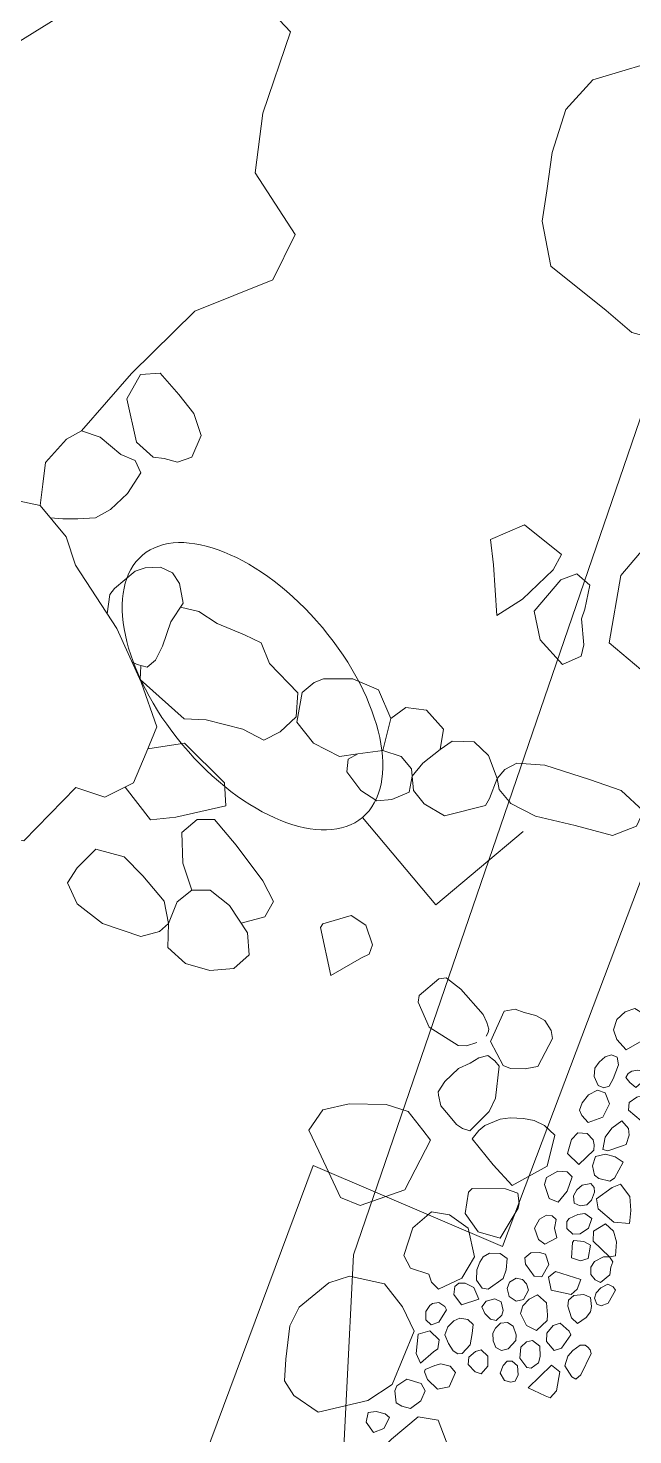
# Model space of a CAD drawing. Header units: metres. Extents: x -10443 to -4073, y -33280 to -26846.
# Drawn here: x -7928.21 to -7925.56, y -29715.11 to -29708.94 of the extents above; entities that cross this region are included whole.
import ezdxf

# ---------------------------------------------------------------- set-up
doc = ezdxf.new("R2010")
doc.units = ezdxf.units.M
doc.header["$MEASUREMENT"] = 0
doc.linetypes.add('CONTINUOUS_1', pattern=[0])
doc.linetypes.add('CONTINUOUS_2', pattern=[0])
for name, color, linetype, lineweight in [('木', 254, 'CONTINUOUS_2', 18), ('構造物', 241, 'CONTINUOUS_2', 18), ('石', 241, 'CONTINUOUS_2', 18), ('護岸', 241, 'CONTINUOUS_2', 18)]:
    doc.layers.add(name, color=color, linetype=linetype, lineweight=lineweight)

msp = doc.modelspace()

# ---------------------------------------------------------------- linework, layer by layer
at = {"layer": '木', "color": 1, "linetype": 'CONTINUOUS_1', "lineweight": 18}
for p, q in [((-7926.4265, -29712.7847), (-7926.7479, -29712.4017)), ((-7926.0435, -29712.4633), (-7926.4265, -29712.7847))]:
    msp.add_line(p, q, dxfattribs=at)
msp.add_ellipse((-7927.23, -29711.8272), major_axis=(-0.4821, 0.5745), ratio=0.533333, dxfattribs=at)
at = {"layer": '構造物', "color": 1, "linetype": 'CONTINUOUS_2', "lineweight": 18, "flags": 128}
msp.add_lwpolyline([(-7925.4873, -29712.5735), (-7922.0378, -29713.8888), (-7924.636, -29720.8114), (-7928.9273, -29719.188), (-7926.9639, -29713.9267), (-7926.1332, -29714.282)], close=True, dxfattribs=at)
at = {"layer": '石', "color": 4, "linetype": 'CONTINUOUS_2', "lineweight": 18, "flags": 128}
for points in [[(-7929.0301, -29709.6268), (-7929.0376, -29709.498), (-7929.02, -29709.1109), (-7928.9771, -29708.8157), (-7928.935, -29708.4615), (-7928.9149, -29708.1742), (-7928.8711, -29707.938), (-7928.8218, -29707.6683), (-7928.7147, -29707.5431), (-7928.6604, -29707.5152), (-7928.188, -29707.8928), (-7928.1019, -29708.0291), (-7927.9824, -29708.3476), (-7927.9604, -29708.6738), (-7928.0807, -29708.8958), (-7928.3, -29709.0304), (-7928.3834, -29709.1711), (-7928.6211, -29709.625), (-7928.7874, -29709.768), (-7928.8566, -29709.7518)], [(-7928.0807, -29708.8958), (-7927.8403, -29708.822), (-7927.5101, -29708.714), (-7927.4023, -29708.7067), (-7927.3069, -29708.6997), (-7927.0638, -29708.9594), (-7927.1849, -29709.3165), (-7927.2179, -29709.5772), (-7927.0435, -29709.8478), (-7927.1404, -29710.0456), (-7927.4834, -29710.1831), (-7927.7607, -29710.4571), (-7927.9804, -29710.7074)], [(-7927.6652, -29710.8238), (-7927.7383, -29710.7578), (-7927.7812, -29710.5676), (-7927.7219, -29710.4613), (-7927.6349, -29710.4555), (-7927.5528, -29710.5492), (-7927.487, -29710.6318), (-7927.4551, -29710.7288), (-7927.4961, -29710.8232), (-7927.5594, -29710.8446), (-7927.6177, -29710.8298), (-7927.6652, -29710.8238)], [(-7928.1613, -29711.0348), (-7928.1495, -29710.9412), (-7928.1373, -29710.8462), (-7928.0464, -29710.7439), (-7927.9804, -29710.7074), (-7927.8983, -29710.7351), (-7927.8076, -29710.8122), (-7927.7439, -29710.8377), (-7927.7198, -29710.8917), (-7927.7777, -29710.9827), (-7927.853, -29711.053), (-7927.919, -29711.0895), (-7927.9962, -29711.093), (-7928.0616, -29711.0937), (-7928.1155, -29711.0894)], [(-7928.8579, -29711.7148), (-7928.8724, -29711.5838), (-7928.804, -29711.5263), (-7928.805, -29711.2091), (-7928.7554, -29711.1356), (-7928.6043, -29711.0566), (-7928.3481, -29710.9954), (-7928.1613, -29711.0348), (-7928.0465, -29711.1717), (-7928.0055, -29711.2964), (-7927.8251, -29711.5745), (-7927.7188, -29711.8087), (-7927.6495, -29712.005), (-7927.6969, -29712.119), (-7927.7516, -29712.2497), (-7927.8783, -29712.3136), (-7928.0042, -29712.2709), (-7928.2323, -29712.5046), (-7928.3681, -29712.4754), (-7928.5254, -29712.2019), (-7928.5962, -29712.1723), (-7928.6436, -29712.0822), (-7928.8519, -29711.943), (-7928.8943, -29711.8673), (-7928.8608, -29711.7808), (-7928.8579, -29711.7148)], [(-7927.8668, -29711.5102), (-7927.8558, -29711.4252), (-7927.8347, -29711.3981), (-7927.7452, -29711.323), (-7927.7012, -29711.3081), (-7927.6334, -29711.3046), (-7927.5802, -29711.3306), (-7927.5509, -29711.3768), (-7927.5337, -29711.4628), (-7927.5887, -29711.5451), (-7927.6253, -29711.6513), (-7927.6555, -29711.7127), (-7927.6914, -29711.7429), (-7927.7357, -29711.7313), (-7927.7592, -29711.7198)], [(-7927.5454, -29711.4804), (-7927.4652, -29711.499), (-7927.3853, -29711.5521), (-7927.2654, -29711.6023), (-7927.1915, -29711.6369), (-7927.1559, -29711.7272), (-7927.0313, -29711.8559), (-7927.0379, -29711.9604), (-7927.1091, -29712.0272), (-7927.1802, -29712.0633), (-7927.2721, -29712.0155), (-7927.4338, -29711.9745), (-7927.5295, -29711.97), (-7927.64, -29711.8719), (-7927.7226, -29711.7977), (-7927.7196, -29711.7392)], [(-7926.6585, -29712.1089), (-7926.6232, -29711.9685), (-7926.6775, -29711.8421), (-7926.7899, -29711.7951), (-7926.9194, -29711.7953), (-7926.9604, -29711.8109), (-7927.013, -29711.855), (-7927.0359, -29711.985), (-7926.9619, -29712.076), (-7926.8491, -29712.1345), (-7926.7687, -29712.1236)], [(-7926.6232, -29711.9685), (-7926.5575, -29711.9205), (-7926.4675, -29711.9322), (-7926.3928, -29712.0156), (-7926.4066, -29712.1038)], [(-7927.7889, -29712.2686), (-7927.6769, -29712.4126), (-7927.5663, -29712.4011), (-7927.3467, -29712.3512), (-7927.3533, -29712.2506), (-7927.5283, -29712.0758), (-7927.6894, -29712.1012)], [(-7926.2077, -29712.3492), (-7926.3885, -29712.3949), (-7926.4775, -29712.3423), (-7926.5236, -29712.2844), (-7926.5296, -29712.2211), (-7926.4836, -29712.1636), (-7926.4066, -29712.1038), (-7926.3547, -29712.0673), (-7926.2577, -29712.0707), (-7926.1951, -29712.1312), (-7926.1577, -29712.2319), (-7926.191, -29712.3187), (-7926.2077, -29712.3492)], [(-7926.7687, -29712.1236), (-7926.6585, -29712.1089), (-7926.5775, -29712.1352), (-7926.5323, -29712.1892), (-7926.5296, -29712.2211), (-7926.5437, -29712.2907), (-7926.6197, -29712.3237), (-7926.6855, -29712.3295), (-7926.7545, -29712.2838), (-7926.8165, -29712.2015), (-7926.8105, -29712.1469), (-7926.7687, -29712.1236)], [(-7927.4965, -29712.7211), (-7927.536, -29712.6023), (-7927.5396, -29712.4674), (-7927.4732, -29712.4117), (-7927.3963, -29712.4108), (-7927.3023, -29712.5228), (-7927.1853, -29712.6791), (-7927.1375, -29712.7698), (-7927.1761, -29712.8375), (-7927.2799, -29712.8649)], [(-7927.7191, -29712.9232), (-7927.8871, -29712.8663), (-7927.9988, -29712.7809), (-7928.0407, -29712.6888), (-7927.9991, -29712.6233), (-7927.9176, -29712.5407), (-7927.7924, -29712.5747), (-7927.7113, -29712.6574), (-7927.6173, -29712.7694), (-7927.5989, -29712.8671), (-7927.6379, -29712.9022), (-7927.7191, -29712.9232)], [(-7927.5989, -29712.8671), (-7927.601, -29712.9714), (-7927.5245, -29713.0415), (-7927.4176, -29713.072), (-7927.3112, -29713.064), (-7927.2445, -29713.0045), (-7927.2514, -29712.9078), (-7927.3312, -29712.7874), (-7927.4157, -29712.7204), (-7927.4965, -29712.7211), (-7927.5604, -29712.7712), (-7927.5989, -29712.8671)], [(-7926.2463, -29713.3876), (-7926.2919, -29713.4029), (-7926.3284, -29713.4016), (-7926.4561, -29713.3211), (-7926.5034, -29713.212), (-7926.4999, -29713.1825), (-7926.4126, -29713.1093), (-7926.3813, -29713.1043), (-7926.3164, -29713.1543), (-7926.2192, -29713.2658), (-7926.2021, -29713.301), (-7926.194, -29713.3296), (-7926.1962, -29713.3439), (-7926.2054, -29713.3604)], [(-7926.4565, -29714.4032), (-7926.5375, -29714.3769), (-7926.5672, -29714.3218), (-7926.5272, -29714.201), (-7926.4454, -29714.13), (-7926.3658, -29714.1434), (-7926.2838, -29714.2018), (-7926.2564, -29714.3272), (-7926.312, -29714.421), (-7926.4149, -29714.4697), (-7926.4455, -29714.4388), (-7926.4565, -29714.4032)], [(-7926.63, -29715.0314), (-7926.6535, -29715.0794), (-7926.6993, -29715.0966), (-7926.731, -29715.0524), (-7926.7225, -29715.0098), (-7926.6874, -29715.0052), (-7926.6488, -29715.0153), (-7926.63, -29715.0314)]]:
    msp.add_lwpolyline(points, dxfattribs=at)
for points in [[(-7925.9222, -29709.9862), (-7925.6798, -29710.1804), (-7925.5671, -29710.2767), (-7925.3673, -29710.3317), (-7925.0503, -29710.2672), (-7924.8097, -29710.0547), (-7924.7234, -29709.8922), (-7924.8146, -29709.6824), (-7924.9121, -29709.6104), (-7925.1648, -29709.3029), (-7925.3397, -29709.0945), (-7925.3861, -29709.0645), (-7925.7383, -29709.1692), (-7925.8565, -29709.3001), (-7925.9161, -29709.488), (-7925.9395, -29709.656), (-7925.9598, -29709.7898)], [(-7926.046, -29711.4458), (-7926.1591, -29711.5168), (-7926.173, -29711.295), (-7926.1863, -29711.1837), (-7926.0381, -29711.1193), (-7925.8758, -29711.2499), (-7925.912, -29711.3175)], [(-7925.369, -29711.7145), (-7925.5001, -29711.7767), (-7925.6655, -29711.6366), (-7925.6152, -29711.342), (-7925.4927, -29711.1967), (-7925.3098, -29711.2849), (-7925.262, -29711.3989)], [(-7925.7775, -29711.6455), (-7925.7891, -29711.6951), (-7925.8703, -29711.7313), (-7925.9691, -29711.623), (-7925.9943, -29711.498), (-7925.8783, -29711.3609), (-7925.808, -29711.3338), (-7925.7503, -29711.3836), (-7925.7726, -29711.49), (-7925.7878, -29711.532)], [(-7926.0968, -29712.341), (-7926.149, -29712.2788), (-7926.1577, -29712.2319), (-7926.1234, -29712.1913), (-7926.0711, -29712.1639), (-7925.9476, -29712.1734), (-7925.7519, -29712.2353), (-7925.614, -29712.2846), (-7925.5154, -29712.3739), (-7925.5469, -29712.4403), (-7925.6517, -29712.4811), (-7925.8157, -29712.4373), (-7925.9889, -29712.3965)], [(-7926.887, -29713.094), (-7926.9315, -29712.8843), (-7926.9214, -29712.8678), (-7926.7969, -29712.8311), (-7926.7334, -29712.8734), (-7926.7042, -29712.9605), (-7926.7185, -29713.0004), (-7926.7525, -29713.0169)], [(-7925.9794, -29713.4931), (-7925.997, -29713.4959), (-7926.0345, -29713.5034), (-7926.0993, -29713.5021), (-7926.1306, -29713.4885), (-7926.1865, -29713.384), (-7926.1272, -29713.2505), (-7926.0787, -29713.2417), (-7926.0388, -29713.2561), (-7925.988, -29713.2692), (-7925.9488, -29713.2921), (-7925.9201, -29713.3358), (-7925.9145, -29713.3709)], [(-7925.5128, -29713.3757), (-7925.5919, -29713.4208), (-7925.6327, -29713.3754), (-7925.6477, -29713.3322), (-7925.6322, -29713.2873), (-7925.5961, -29713.2543), (-7925.5529, -29713.2394), (-7925.52, -29713.2596), (-7925.4912, -29713.3097)], [(-7926.1649, -29713.6328), (-7926.1917, -29713.6911), (-7926.277, -29713.7747), (-7926.3087, -29713.7654), (-7926.3353, -29713.7479), (-7926.3706, -29713.7058), (-7926.404, -29713.6661), (-7926.4151, -29713.6196), (-7926.4159, -29713.6044), (-7926.386, -29713.5593), (-7926.3268, -29713.5017), (-7926.2749, -29713.478), (-7926.2382, -29713.4553), (-7926.1984, -29713.4457), (-7926.1678, -29713.4679), (-7926.1482, -29713.4913)], [(-7925.6481, -29713.5476), (-7925.6662, -29713.5788), (-7925.69, -29713.5863), (-7925.7142, -29713.5765), (-7925.7319, -29713.5365), (-7925.7297, -29713.501), (-7925.71, -29713.4739), (-7925.683, -29713.4512), (-7925.6552, -29713.4421), (-7925.6311, -29713.4519), (-7925.6254, -29713.4861)], [(-7925.5042, -29713.5464), (-7925.5499, -29713.5848), (-7925.575, -29713.5634), (-7925.5933, -29713.5415), (-7925.5821, -29713.5233), (-7925.5668, -29713.514), (-7925.5423, -29713.5094), (-7925.5243, -29713.5119)], [(-7925.6936, -29713.7151), (-7925.7583, -29713.7393), (-7925.7863, -29713.7079), (-7925.7958, -29713.684), (-7925.7844, -29713.6532), (-7925.7562, -29713.6171), (-7925.7179, -29713.5974), (-7925.6833, -29713.6091), (-7925.6644, -29713.657)], [(-7926.5619, -29714.0334), (-7926.7586, -29714.1029), (-7926.8444, -29714.0672), (-7926.9392, -29713.8639), (-7926.9832, -29713.7716), (-7926.9214, -29713.6834), (-7926.8063, -29713.6568), (-7926.6441, -29713.6601), (-7926.5471, -29713.6903), (-7926.4827, -29713.7717), (-7926.4497, -29713.8158)], [(-7925.4975, -29713.7187), (-7925.5255, -29713.7317), (-7925.5811, -29713.6845), (-7925.5791, -29713.6509), (-7925.5443, -29713.627), (-7925.5256, -29713.6219), (-7925.4897, -29713.6414), (-7925.4632, -29713.6688), (-7925.4649, -29713.6879)], [(-7925.9387, -29713.9302), (-7926.0912, -29714.0143), (-7926.1744, -29713.9247), (-7926.2662, -29713.8105), (-7926.237, -29713.7741), (-7926.2113, -29713.7525), (-7926.1438, -29713.7237), (-7926.1, -29713.7189), (-7926.0418, -29713.7218), (-7925.9949, -29713.7303), (-7925.9491, -29713.7516), (-7925.9051, -29713.7944)], [(-7925.5912, -29713.835), (-7925.608, -29713.8403), (-7925.6725, -29713.8625), (-7925.6932, -29713.8569), (-7925.6837, -29713.8028), (-7925.6543, -29713.764), (-7925.611, -29713.7312), (-7925.5811, -29713.7646), (-7925.5779, -29713.7938)], [(-7925.733, -29713.8601), (-7925.7991, -29713.9227), (-7925.8488, -29713.8741), (-7925.8309, -29713.8131), (-7925.8034, -29713.7847), (-7925.7631, -29713.7863), (-7925.7357, -29713.8146), (-7925.7318, -29713.8362)], [(-7925.711, -29713.9834), (-7925.731, -29713.9701), (-7925.739, -29713.9289), (-7925.7258, -29713.8877), (-7925.6825, -29713.878), (-7925.6401, -29713.8885), (-7925.6046, -29713.9118), (-7925.6426, -29713.9826), (-7925.6639, -29713.9952)], [(-7925.85, -29714.0389), (-7925.8903, -29714.0881), (-7925.9287, -29714.0719), (-7925.949, -29714.011), (-7925.9404, -29713.979), (-7925.8905, -29713.9513), (-7925.8503, -29713.9542), (-7925.8286, -29713.9773)], [(-7926.1436, -29714.2455), (-7926.2408, -29714.2182), (-7926.2974, -29714.1382), (-7926.2834, -29714.0441), (-7926.2675, -29714.0281), (-7926.1203, -29714.0295), (-7926.0671, -29714.0486), (-7926.061, -29714.0939), (-7926.0656, -29714.1137)], [(-7925.7437, -29714.0784), (-7925.7636, -29714.0998), (-7925.7928, -29714.1043), (-7925.8194, -29714.0923), (-7925.8224, -29714.0606), (-7925.8085, -29714.0336), (-7925.7842, -29714.0132), (-7925.7464, -29714.0063), (-7925.7312, -29714.023), (-7925.7304, -29714.0436)], [(-7925.5769, -29714.1816), (-7925.6462, -29714.1749), (-7925.715, -29714.1169), (-7925.7215, -29714.0739), (-7925.6523, -29714.0241), (-7925.6169, -29714.0086), (-7925.5761, -29714.0629), (-7925.5713, -29714.125), (-7925.5751, -29714.1683)], [(-7925.8961, -29714.2443), (-7925.9476, -29714.2716), (-7925.9756, -29714.2509), (-7925.9935, -29714.2021), (-7925.9717, -29714.1626), (-7925.9412, -29714.1441), (-7925.9155, -29714.1473), (-7925.8978, -29714.1643), (-7925.9058, -29714.2011)], [(-7925.7562, -29714.2022), (-7925.7929, -29714.2259), (-7925.8248, -29714.2279), (-7925.8515, -29714.2025), (-7925.8518, -29714.1726), (-7925.8419, -29714.1591), (-7925.8029, -29714.1422), (-7925.7727, -29714.1381), (-7925.7428, -29714.1591)], [(-7925.6387, -29714.3232), (-7925.664, -29714.3268), (-7925.737, -29714.2587), (-7925.7351, -29714.2146), (-7925.6822, -29714.1827), (-7925.6465, -29714.2147), (-7925.6342, -29714.261)], [(-7925.7576, -29714.3344), (-7925.7917, -29714.3445), (-7925.8311, -29714.3324), (-7925.8266, -29714.2649), (-7925.8215, -29714.2552), (-7925.7771, -29714.2605), (-7925.7482, -29714.2761)], [(-7926.1966, -29714.4686), (-7926.2225, -29714.4644), (-7926.2478, -29714.4301), (-7926.247, -29714.3846), (-7926.2338, -29714.3511), (-7926.2189, -29714.328), (-7926.1905, -29714.3112), (-7926.1438, -29714.3134), (-7926.1137, -29714.3353), (-7926.1179, -29714.3837), (-7926.1303, -29714.4224)], [(-7925.9621, -29714.4157), (-7925.9955, -29714.4119), (-7926.0323, -29714.3595), (-7926.0366, -29714.3312), (-7926.0097, -29714.3105), (-7925.972, -29714.309), (-7925.9447, -29714.3162), (-7925.9314, -29714.3616)], [(-7925.6626, -29714.4058), (-7925.7035, -29714.4401), (-7925.7281, -29714.4277), (-7925.7466, -29714.4043), (-7925.7463, -29714.3722), (-7925.7301, -29714.3479), (-7925.6904, -29714.3277), (-7925.664, -29714.3268), (-7925.6499, -29714.3492), (-7925.6584, -29714.3728)], [(-7927.0494, -29714.9354), (-7926.9417, -29715.0076), (-7926.7246, -29714.9574), (-7926.6172, -29714.8861), (-7926.5211, -29714.6524), (-7926.5721, -29714.5467), (-7926.6517, -29714.4462), (-7926.8051, -29714.4123), (-7926.896, -29714.4415), (-7927.0258, -29714.548), (-7927.0662, -29714.629), (-7927.0842, -29714.7761), (-7927.0899, -29714.8704)], [(-7925.8332, -29714.492), (-7925.9202, -29714.4741), (-7925.9324, -29714.4159), (-7925.9015, -29714.3923), (-7925.7902, -29714.4264), (-7925.8067, -29714.4686)], [(-7926.2373, -29714.5122), (-7926.3143, -29714.5379), (-7926.3476, -29714.4926), (-7926.3426, -29714.4577), (-7926.3253, -29714.4432), (-7926.297, -29714.4431), (-7926.2589, -29714.4618)], [(-7926.0201, -29714.4732), (-7926.042, -29714.5147), (-7926.0734, -29714.5215), (-7926.1044, -29714.5015), (-7926.1129, -29714.4661), (-7926.1038, -29714.439), (-7926.0733, -29714.4205), (-7926.0468, -29714.4266), (-7926.0292, -29714.4455)], [(-7925.6703, -29714.531), (-7925.7014, -29714.5417), (-7925.7207, -29714.5343), (-7925.73, -29714.5091), (-7925.7228, -29714.4853), (-7925.7029, -29714.4626), (-7925.672, -29714.4474), (-7925.6486, -29714.4584), (-7925.639, -29714.474)], [(-7926.4131, -29714.614), (-7926.4462, -29714.6252), (-7926.47, -29714.6039), (-7926.47, -29714.5673), (-7926.4529, -29714.5412), (-7926.4412, -29714.5313), (-7926.4133, -29714.5279), (-7926.3865, -29714.5444), (-7926.3788, -29714.5592)], [(-7926.1366, -29714.5823), (-7926.1617, -29714.6058), (-7926.187, -29714.601), (-7926.2117, -29714.5757), (-7926.2239, -29714.5458), (-7926.2058, -29714.5223), (-7926.1682, -29714.5109), (-7926.1392, -29714.5243), (-7926.1304, -29714.563)], [(-7925.9378, -29714.6069), (-7925.9849, -29714.65), (-7926.0282, -29714.6279), (-7926.0544, -29714.5755), (-7926.0448, -29714.5427), (-7926.0162, -29714.5134), (-7925.9809, -29714.4943), (-7925.9415, -29714.5286), (-7925.9365, -29714.581)], [(-7925.7668, -29714.5936), (-7925.8056, -29714.6191), (-7925.8314, -29714.5947), (-7925.8481, -29714.5432), (-7925.8449, -29714.5175), (-7925.821, -29714.4974), (-7925.7772, -29714.4926), (-7925.7485, -29714.5057), (-7925.7434, -29714.5456), (-7925.7473, -29714.5684)], [(-7926.2754, -29714.7133), (-7926.3109, -29714.7513), (-7926.3302, -29714.7522), (-7926.3508, -29714.7388), (-7926.3712, -29714.7075), (-7926.3865, -29714.6696), (-7926.3738, -29714.6341), (-7926.3477, -29714.6075), (-7926.3204, -29714.5964), (-7926.2862, -29714.602), (-7926.2618, -29714.624), (-7926.2666, -29714.6634)], [(-7926.436, -29714.7442), (-7926.4937, -29714.7937), (-7926.5118, -29714.7511), (-7926.5043, -29714.6657), (-7926.4518, -29714.6523), (-7926.4115, -29714.6905), (-7926.4181, -29714.7304)], [(-7926.1085, -29714.7311), (-7926.1386, -29714.7375), (-7926.1632, -29714.7251), (-7926.1747, -29714.6958), (-7926.1756, -29714.6623), (-7926.164, -29714.6396), (-7926.1429, -29714.6184), (-7926.1112, -29714.6153), (-7926.0869, -29714.6316), (-7926.0742, -29714.6693), (-7926.0757, -29714.6942)], [(-7925.8758, -29714.7276), (-7925.9075, -29714.7383), (-7925.9407, -29714.6988), (-7925.9394, -29714.6623), (-7925.9114, -29714.6282), (-7925.8815, -29714.6173), (-7925.8413, -29714.6526), (-7925.8341, -29714.6696)], [(-7926.0079, -29714.8145), (-7926.027, -29714.8129), (-7926.0581, -29714.7716), (-7926.0539, -29714.7238), (-7926.0286, -29714.6991), (-7926.0022, -29714.6947), (-7925.9697, -29714.7187), (-7925.9688, -29714.764), (-7925.976, -29714.7913)], [(-7925.7899, -29714.845), (-7925.8121, -29714.8636), (-7925.8304, -29714.853), (-7925.8609, -29714.8054), (-7925.8475, -29714.7623), (-7925.8261, -29714.7372), (-7925.794, -29714.715), (-7925.7714, -29714.7137), (-7925.7594, -29714.7238), (-7925.7495, -29714.7356), (-7925.7451, -29714.7507)], [(-7926.254, -29714.8315), (-7926.2848, -29714.799), (-7926.282, -29714.7665), (-7926.2529, -29714.7421), (-7926.2272, -29714.7347), (-7926.1988, -29714.7622), (-7926.1988, -29714.8065), (-7926.2269, -29714.8406)], [(-7926.0784, -29714.8719), (-7926.098, -29714.876), (-7926.1253, -29714.8688), (-7926.1447, -29714.8372), (-7926.1311, -29714.8028), (-7926.1141, -29714.785), (-7926.091, -29714.7851), (-7926.0687, -29714.8054), (-7926.0655, -29714.8451)], [(-7926.3672, -29714.8966), (-7926.4182, -29714.9075), (-7926.4626, -29714.8645), (-7926.4758, -29714.8319), (-7926.473, -29714.8212), (-7926.4303, -29714.8031), (-7926.404, -29714.7964), (-7926.3631, -29714.8058), (-7926.3393, -29714.8342)], [(-7926.0218, -29714.9014), (-7925.9196, -29714.8016), (-7925.8819, -29714.8318), (-7925.8969, -29714.9152), (-7925.9245, -29714.9456), (-7925.9468, -29714.9359)], [(-7926.537, -29714.9923), (-7926.5756, -29714.9822), (-7926.6003, -29714.9675), (-7926.6063, -29714.9141), (-7926.5976, -29714.8927), (-7926.5536, -29714.8628), (-7926.4909, -29714.8828), (-7926.4725, -29714.9152), (-7926.4916, -29714.9578)], [(-7926.3578, -29715.4138), (-7926.4423, -29715.3891), (-7926.5475, -29715.403), (-7926.602, -29715.3823), (-7926.6634, -29715.325), (-7926.6974, -29715.2339), (-7926.6767, -29715.1794), (-7926.6201, -29715.1266), (-7926.5032, -29715.0285), (-7926.4164, -29715.0433), (-7926.3693, -29715.1658), (-7926.3895, -29715.1987), (-7926.3355, -29715.3074), (-7926.3173, -29715.3798)]]:
    msp.add_lwpolyline(points, close=True, dxfattribs=at)
at = {"layer": '護岸', "color": 1, "lineweight": 18, "flags": 128}
msp.add_lwpolyline([(-7925.0305, -29687.6101), (-7919.0167, -29689.9769), (-7916.9005, -29690.9146), (-7916.3655, -29691.3106, 0.118487), (-7916.4571, -29692.8708), (-7916.8051, -29693.1629, 0.307861), (-7917.6195, -29694.5875), (-7918.0474, -29695.2388), (-7918.1429, -29695.3149, 0.21943), (-7919.1042, -29697.0194), (-7919.1409, -29697.6432), (-7918.8618, -29698.4469), (-7919.0279, -29699.0146, 0.208621), (-7919.2646, -29700.5891), (-7919.019, -29701.4588), (-7919.0354, -29702.0684), (-7919.2184, -29702.4197, -0.201585), (-7920.2627, -29703.8211), (-7920.4238, -29703.8101), (-7921.0775, -29704.928), (-7920.7602, -29706.1185, 0.220758), (-7921.9358, -29707.2697), (-7922.9183, -29707.2375), (-7923.1403, -29707.5226), (-7923.3965, -29708.1989), (-7924.5899, -29707.9153), (-7926.787, -29714.3179), (-7926.8491, -29715.5396), (-7927.6728, -29716.9858), (-7927.838, -29719.0794), (-7927.1123, -29719.8788), (-7925.8805, -29720.1165), (-7925.0835, -29720.6475), (-7925.147, -29721.2197), (-7924.7631, -29721.8703), (-7925.2796, -29724.5055), (-7924.9927, -29724.759), (-7924.5089, -29725.2179), (-7923.8846, -29726.224), (-7924.1332, -29727.8401), (-7925.2874, -29729.3553), (-7925.7116, -29730.0571), (-7925.2464, -29730.7293), (-7926.0547, -29731.0617), (-7927.2294, -29731.2814), (-7928.1108, -29731.5267), (-7928.5135, -29732.1364), (-7929.8649, -29733.1468), (-7930.8368, -29732.4303), (-7933.9944, -29733.9679), (-7935.5547, -29733.992), (-7936.0426, -29733.8828), (-7936.6892, -29734.0546), (-7937.3947, -29733.9794), (-7937.9989, -29733.0532), (-7938.788, -29731.9362), (-7938.9556, -29731.0885), (-7939.3133, -29729.9554), (-7939.0722, -29726.7385), (-7939.2204, -29725.2072), (-7937.8386, -29723.1795), (-7936.7513, -29722.355), (-7936.1206, -29722.5177), (-7935.5849, -29722.6452), (-7934.4143, -29722.4698), (-7933.3628, -29722.5977), (-7932.9348, -29722.6889), (-7932.5592, -29722.2858), (-7931.7985, -29722.6689), (-7930.6651, -29722.0007), (-7930.8479, -29720.5067), (-7931.5365, -29719.4701), (-7931.3633, -29718.6164), (-7932.1005, -29718.0324), (-7932.1561, -29717.3378), (-7933.4715, -29716.0941), (-7934.5038, -29715.4529), (-7934.7416, -29714.6394), (-7935.56, -29714.1647), (-7935.3523, -29713.2244), (-7934.6995, -29712.9292), (-7934.6804, -29711.8919), (-7934.1119, -29711.1951), (-7933.7041, -29710.4247), (-7933.7011, -29709.7083), (-7933.0526, -29708.9171), (-7932.7651, -29707.4733), (-7932.9116, -29706.6901), (-7933.22, -29706.7238), (-7932.8203, -29705.9546), (-7931.8577, -29705.6715), (-7930.7137, -29704.9685), (-7930.1285, -29704.4226), (-7928.9935, -29702.0974), (-7928.4394, -29700.9516), (-7927.5728, -29698.8955), (-7927.477, -29697.8642), (-7927.8797, -29697.4708), (-7927.9427, -29696.4975), (-7927.6073, -29696.3546), (-7927.6408, -29694.9721), (-7927.6261, -29693.2171), (-7927.3325, -29691.5742), (-7927.2235, -29691.2634), (-7926.5343, -29689.851), (-7926.6522, -29688.6547), (-7925.0305, -29687.6101)], format="xyb", dxfattribs=at)

doc.saveas('drawing.dxf')
